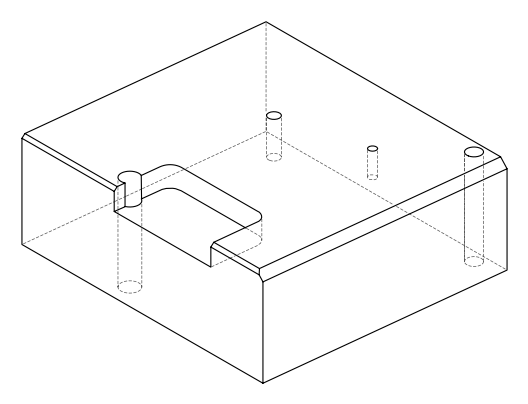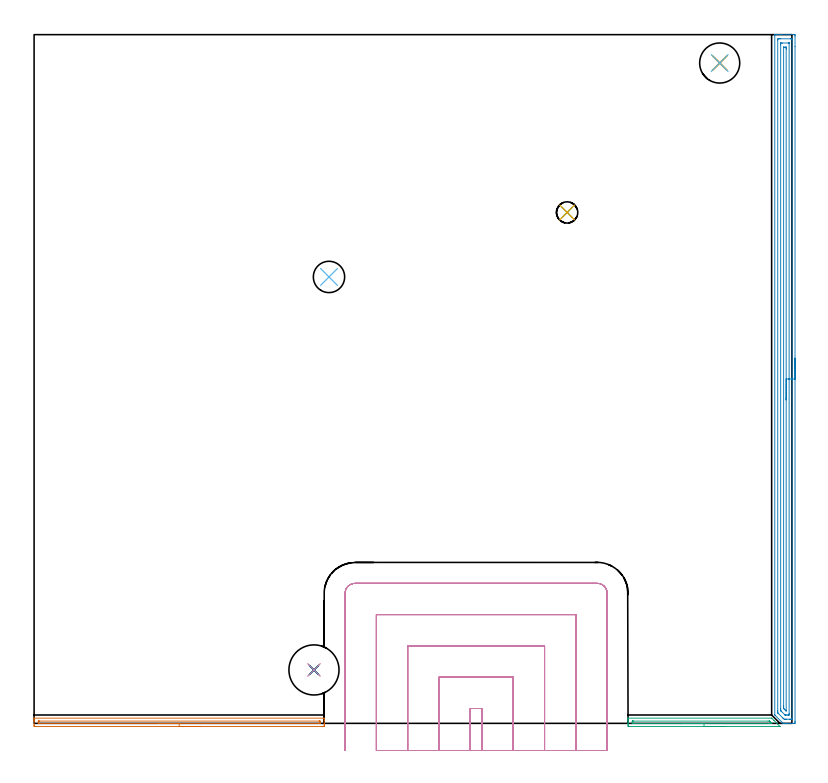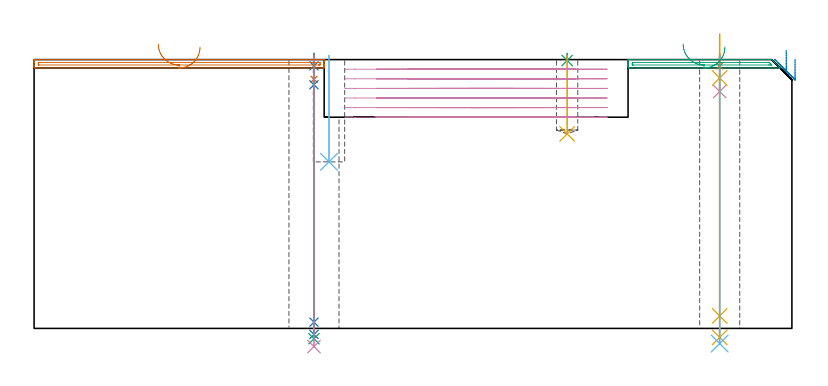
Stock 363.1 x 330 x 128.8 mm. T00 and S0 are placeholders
(PLAN: 16 operations, 11 tool changes, 34.6 min)
(1 SPOT_DRILL | STEP1HOLE | NXT0321_9005460120000 | 0.05 min | 183 mm3)
(2 SPOT_DRILL_1 | STEP1HOLE_1 | NXT0321_9005460120000 | 0.05 min | 183 mm3)
(3 SPOT_DRILL_2 | STEP1POCKET | NXT0321_9005460120000 | 0.03 min | 1 mm3)
(4 DRILL_BLIND_HOLE_INTO_CENTER | STEP1HOLE | NXT0301_073 | 0.07 min | 996 mm3)
(5 GUN_DRILL_THROUGH_HOLE | STEP1HOLE | UGT0307_009 | 0.71 min | 13348 mm3)
(6 DRILL_TO_ENLARGE_THROUGH_HOLE | STEP1HOLE | UGT0301_259 | 0.55 min | 22720 mm3)
(7 DRILL_BLIND_HOLE_INTO_CENTER_1 | STEP1HOLE_1 | UGT0301_185 | 0.05 min | 183 mm3)
(8 GUN_DRILL_THROUGH_HOLE_1 | STEP1HOLE_1 | UGT0307_002 | 0.59 min | 3373 mm3)
(9 SPADE_DRILL_TO_ENLARGE_THROUGH_HOLE | STEP1HOLE_1 | UGT0306_006 | 0.54 min | 20522 mm3)
(10 DRILL_TO_ENLARGE_THROUGH_HOLE_1 | STEP1HOLE_1 | UGT0301_057 | 0.56 min | 33956 mm3)
(11 DRILL_BLIND_HOLE_INTO_CENTER_2 | STEP1POCKET | NXT0301_073 | 0.15 min | 2799 mm3)
(12 INDEXABLE_INSERT_DRILL_BLIND_HOLE_FROM_SOLID | STEP1POCKET_1 | UGT0302_001 | 0.21 min | 8643 mm3)
(13 AREA_MILL | FG_CHAMFER_SURFACE | UGT0205_001 | 2.38 min | 1134 mm3)
(14 AREA_MILL_1 | FG_CHAMFER_SURFACE_1 | UGT0205_001 | 10.74 min | 15526 mm3)
(15 AREA_MILL_2 | FG_CHAMFER_SURFACE_2 | UGT0205_001 | 1.3 min | 585 mm3)
(16 MILL_SLOT | SLOT_PARTIAL_RECTANGULAR | UGT0201_136 | Follow Part, ap 5, ae 75% | 16.59 min | 304117 mm3)
(TOOL NXT0321_9005460120000 | NC Spot Drill, 142deg, 12mm, Carbide, Uncoated | D12 PA142 FL30 Z2)
(TOOL NXT0301_073 | Carbide Drill 10.2mm [860.1-1020-031A1-MM 2214] | D10.2 PA140 FL55 Z2)
(TOOL UGT0307_009 | Gun Drill 12 mm | D12 PA130 FL24 Z1)
(TOOL UGT0301_259 | Twist Drill 19.2 mm | D19.2 PA118 FL140 Z2)
(TOOL UGT0301_185 | Twist Drill 6.3 mm | D6.3 PA118 FL61 Z2)
(TOOL UGT0307_002 | Gun Drill 6 mm | D6 PA130 FL24 Z1)
(TOOL UGT0306_006 | Spade Drill 15.5mm | D15.5 PA132 FL10 Z2)
(TOOL UGT0301_057 | Twist Drill 24 mm | D24 PA118 FL160 Z2)
(TOOL UGT0302_001 | Indexable Insert Drill 15mm | D15 PA180 FL50 Z2)
(TOOL UGT0205_001 | Chamfer Mill 20 x 3 x 45 deg. | D20 FL50 Z2)
(TOOL UGT0201_136 | Carbide End Mill 20.0 | D20 FL30 Z4)
(OP 1 SPOT_DRILL)
G17 G21 G94 G90
T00 M6
G54
G17 G0 G90 X328.5 Y316.4 S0 M3
G43 Z138.8 H0
G94 G81 G98 Z125.8 F250. R131.8
G80
M5
M2
(OP 2 SPOT_DRILL_1)
G17 G21 G94 G90
T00 M6
G54
G17 G0 G90 X134.1 Y25.6 S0 M3
G43 Z138.8 H0
G94 G81 G98 Z125.8 F250. R131.8
G80
M5
M2
(OP 3 SPOT_DRILL_2)
G17 G21 G94 G90
T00 M6
G54
G17 G0 G90 X255.4 Y244.8 S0 M3
G43 Z138.8 H0
G94 G81 G98 Z128.361 F250. R131.8
G80
M5
M2
(OP 4 DRILL_BLIND_HOLE_INTO_CENTER)
G17 G21 G94 G90
T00 M6
G54
G17 G0 G90 X328.5 Y316.4 S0 M3
G43 Z138.8 H1
G94 G81 G98 Z113.5 F250. R130.8
G80
M5
M2
(OP 5 GUN_DRILL_THROUGH_HOLE)
G17 G21 G94 G90
T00 M6
G54
G17 G0 G90 X328.5 Y316.4 M8
G43 Z141.04 H0
S716 M3
G94 G1 Z120.002 F125. M26
G4 X.084
Z6. F250.
G4 X.084
Z-4.298 F125.
G4 X.084
M5
M9
G0 Z141.04
M2
(OP 6 DRILL_TO_ENLARGE_THROUGH_HOLE)
G17 G21 G94 G90
T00 M6
G54
G17 G0 G90 X328.5 Y316.4 S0 M3
G43 Z138.8 H0
G94 G73 G98 Z-7.268 F250. Q17.009 R130.8
G80
M5
M2
(OP 7 DRILL_BLIND_HOLE_INTO_CENTER_1)
G17 G21 G94 G90
T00 M6
G54
G17 G0 G90 X134.1 Y25.6 S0 M3
G43 Z138.8 H0
G94 G81 G98 Z119.35 F250. R130.8
G80
M5
M2
(OP 8 GUN_DRILL_THROUGH_HOLE_1)
G17 G21 G94 G90
T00 M6
G54
G17 G0 G90 X134.1 Y25.6 M8
G43 Z138.8 H0
Z126.913
S716 M3
G94 G1 Z116.754 F125. M26
G4 X.084
Z3. F250.
G4 X.084
Z-2.899 F125.
G4 X.084
M5
M9
G0 Z126.913
Z138.8
M2
(OP 9 SPADE_DRILL_TO_ENLARGE_THROUGH_HOLE)
G17 G21 G94 G90
T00 M6
G54
G17 G0 G90 X134.1 Y25.6 S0 M3
G43 Z138.8 H0
G94 G73 G98 Z-4.951 F250. Q14.861 R130.8
G80
M5
M2
(OP 10 DRILL_TO_ENLARGE_THROUGH_HOLE_1)
G17 G21 G94 G90
T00 M6
G54
G17 G0 G90 X134.1 Y25.6 S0 M3
G43 Z138.8 H0
G94 G73 G98 Z-8.71 F250. Q22.918 R130.8
G80
M5
M2
(OP 11 DRILL_BLIND_HOLE_INTO_CENTER_2)
G17 G21 G94 G90
T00 M6
G54
G17 G0 G90 X255.4 Y244.8 S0 M3
G43 Z138.8 H1
G94 G81 G98 Z93.2 F250. R130.8
G80
M5
M2
(OP 12 INDEXABLE_INSERT_DRILL_BLIND_HOLE_FROM_SOLID)
G17 G21 G94 G90
T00 M6
G54
G17 G0 G90 X141.3 Y213.9 S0 M3
G43 Z138.8 H0
G94 G81 G98 Z79.8 F250. R130.8
G80
M5
M2
(OP 13 AREA_MILL)
G17 G21 G94 G90
T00 M6
G54
G17 G0 G90 X79.5 Y-1.5 S1061 M3
G43 Z138.8 H0
Z134.8
G94 G1 X79.462 Z133.928 F250.
X79.348 Z133.064
X79.159 Z132.212
X78.897 Z131.38
X78.563 Z130.574
X78.16 Z129.8
X77.691 Z129.064
X77.16 Z128.372
X76.571 Z127.729
X75.928 Z127.14
X75.236 Z126.608
X74.5 Z126.14
X73.726 Z125.737
X72.92 Z125.403
X72.088 Z125.141
X71.236 Z124.952
X70.372 Z124.838
X69.5 Z124.8
X0.632
X0.362 Y-1.498
X0.01 Y-1.494 Z124.802
X0. Y-1.236 Z125.059
Y-0.982 Z125.313
Y-0.368 Z125.926
Y1.009 Z127.305
Y1.368 Z127.663
Y2.087 Z128.387
Y2.281 Z128.581
X0.002 Y2.392 Z128.684
X0.01 Y2.497 Z128.788
X0.185 Y2.5 Z128.8
X138.815
X138.99 Y2.497 Z128.788
X138.998 Y2.392 Z128.684
X139. Y2.281 Z128.581
Y2.088 Z128.387
Y1.368 Z127.663
Y0.14 Z126.437
Y-0.368 Z125.926
Y-0.982 Z125.313
X138.997 Y-1.236 Z125.059
X138.99 Y-1.494 Z124.802
X138.638 Y-1.498 Z124.8
X138.368 Y-1.5
X69.5
Y-0.086 Z126.214
X2.421 Y-0.085 Z126.215
X2.129 Y-0.084 Z126.216
X2.049 Y-0.081 Z126.219
X2.016 Y-0.079 Z126.221
X2.01 Y-0.063 Z126.237
X2.003 Y0.038 Z126.338
X2.002 Y0.5 Z126.8
X2.003 Y0.906 Z127.206
X2.01 Y1.044 Z127.344
X2.015 Y1.079 Z127.379
X2.045 Y1.081 Z127.381
X2.12 Y1.083 Z127.383
X2.421 Y1.085 Z127.385
X2.712 Y1.086 Z127.386
X136.579 Y1.085 Z127.385
X136.871 Y1.084 Z127.384
X136.951 Y1.081 Z127.381
X136.984 Y1.079 Z127.379
X136.99 Y1.063 Z127.363
X136.997 Y0.962 Z127.262
X136.998 Y0.5 Z126.8
X136.997 Y0.094 Z126.394
X136.99 Y-0.044 Z126.256
X136.985 Y-0.079 Z126.221
X136.955 Y-0.081 Z126.219
X136.88 Y-0.083 Z126.217
X136.579 Y-0.085 Z126.215
X136.288 Y-0.086 Z126.214
X69.5
X68.628 Z126.252
X67.763 Z126.366
X66.912 Z126.555
X66.08 Z126.817
X65.274 Z127.151
X64.5 Z127.554
X63.764 Z128.023
X63.072 Z128.554
X62.429 Z129.143
X61.84 Z129.786
X61.308 Z130.478
X60.84 Z131.214
X60.437 Z131.988
X60.103 Z132.794
X59.841 Z133.626
X59.652 Z134.478
X59.538 Z135.343
X59.5 Z136.214
G0 Z138.8
M5
M2
(OP 14 AREA_MILL_1)
G17 G21 G94 G90
T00 M6
G54
G17 G0 G90 X364.6 Y175. S1061 M3
G43 Z138.8 H0
Z129.1
G94 G1 Y174.962 Z128.228 F250.
Y174.848 Z127.364
Y174.659 Z126.512
Y174.397 Z125.68
Y174.063 Z124.874
Y173.66 Z124.1
Y173.192 Z123.364
Y172.66 Z122.672
Y172.071 Z122.029
Y171.428 Z121.44
Y170.736 Z120.909
Y170. Z120.44
Y169.226 Z120.037
Y168.42 Z119.703
Y167.588 Z119.441
Y166.736 Z119.252
Y165.872 Z119.138
Y165. Z119.1
Y1.061
X364.599 Y0.618 Z119.101
X364.595 Y0.172 Z119.103
X364.591 Y0.01 Z119.105
X364.155 Y0. Z119.541
X362.393 Z121.302
X360.97 Z122.727
X360.631 Z123.065
X359.954 Z123.746
X359.546 Z124.154
X358.898 Y0.01 Z124.801
X358.869 Y0.035 Z124.83
X358.728 Y0.172 Z124.97
X355.098 Y3.802 Z128.602
X354.904 Y4.005 Z128.789
X354.9 Y4.192 Z128.8
Y329.831
X354.901 Y329.994 Z128.79
X354.902 Y329.995 Z128.789
X355.241 Y330. Z128.459
X355.549 Z128.151
X356.226 Z127.469
X357.446 Z126.251
X357.988 Z125.706
X364.155 Z119.542
X364.429 Y329.997 Z119.269
X364.592 Y329.99 Z119.106
X364.599 Y329.825 Z119.099
X364.6 Y329.382 Z119.1
Y324.245
Y165.
X363.186 Z120.514
X363.185 Y2.495 Z120.515
Y2.405
X363.179 Y2.013 Z120.521
X362.789 Y2.003 Z120.911
X362.393 Y2.001 Z121.307
X361.911 Y2. Z121.789
X360.631 Z123.069
X360.149 Y2.001 Z123.551
X359.75 Y2.005 Z123.95
X359.353 Y2.01 Z124.347
X358.945 Y2.405 Z124.755
X358.869 Y2.481 Z124.831
X356.689 Y4.661 Z127.011
X356.478 Y4.874 Z127.222
X356.374 Y4.984 Z127.326
X356.324 Y5.037 Z127.376
X356.321 Y5.085 Z127.379
X356.315 Y5.889 Z127.385
X356.314 Y5.979 Z127.386
X356.315 Y327.505 Z127.385
Y327.595
X356.321 Y327.987 Z127.379
X356.711 Y327.997 Z126.989
X357.107 Y327.999 Z126.593
X357.589 Y328. Z126.111
X362.393 Y327.999 Z121.307
X362.877 Y327.997 Z120.823
X363.089 Y327.99 Z120.611
X363.179 Y327.961 Z120.521
X363.184 Y327.686 Z120.516
X363.185 Y327.595 Z120.515
X363.186 Y165. Z120.514
X361.772 Z121.928
X361.771 Y4.823 Z121.929
X361.767 Y4.192 Z121.933
X361.765 Y4.062 Z121.935
X361.758 Y4.009 Z121.942
X361.697 Y4.004 Z122.003
X361.512 Y4.002 Z122.188
X360.82 Y4. Z122.88
X360.631 Z123.069
X359.937 Y4.002 Z123.763
X359.845 Y4.008 Z123.855
X359.799 Y4.012 Z123.901
X359.75 Y4.056 Z123.95
X359.609 Y4.192 Z124.091
X357.988 Y5.812 Z125.712
X357.823 Y5.979 Z125.877
X357.768 Y6.043 Z125.932
X357.735 Y6.082 Z125.965
X357.734 Y6.111 Z125.966
X357.731 Y6.24 Z125.969
X357.729 Y6.872 Z125.971
X357.728 Y7.135 Z125.972
X357.729 Y325.177 Z125.971
X357.733 Y325.808 Z125.967
X357.735 Y325.938 Z125.965
X357.742 Y325.99 Z125.958
X357.803 Y325.996 Z125.897
X357.988 Y325.998 Z125.712
X358.68 Y326. Z125.02
X361.323 Z122.377
X361.512 Z122.188
X361.701 Y325.998 Z121.999
X361.755 Y325.994 Z121.945
X361.766 Y325.99 Z121.934
X361.768 Y325.987 Z121.932
X361.77 Y325.966 Z121.93
X361.771 Y325.896 Z121.929
Y325.808
X361.772 Y165. Z121.928
X360.357 Z123.343
Y6.257
X360.354 Y6.051 Z123.346
X360.352 Y6.017 Z123.348
X360.349 Y6.01 Z123.351
X360.34 Y6.007 Z123.36
X360.288 Z123.412
X360.263 Y6.01 Z123.437
X360.219 Y6.042 Z123.481
X360.116 Y6.141 Z123.584
X359.75 Y6.5 Z123.95
X359.378 Y6.872 Z124.322
X359.252 Y7.003 Z124.448
X359.154 Y7.107 Z124.546
X359.15 Y7.181 Z124.55
X359.145 Y7.486 Z124.555
X359.143 Y7.765 Z124.557
Y8.381
Y323.743
X359.146 Y323.949 Z124.554
X359.148 Y323.983 Z124.552
X359.151 Y323.99 Z124.549
X359.16 Y323.994 Z124.54
X359.213 Y323.998 Z124.487
X359.32 Y323.999 Z124.38
X359.75 Y324. Z123.95
X360.182 Y323.998 Z123.518
X360.285 Y323.995 Z123.415
X360.335 Y323.99 Z123.365
X360.351 Y323.987 Z123.349
X360.352 Y323.971 Z123.348
X360.355 Y323.867 Z123.345
X360.357 Y323.406 Z123.343
Y323.128
Y165.
Y164.128 Z123.381
Y163.264 Z123.495
Y162.412 Z123.683
Y161.58 Z123.946
Y160.774 Z124.28
Y160. Z124.682
Y159.264 Z125.151
Y158.572 Z125.682
Y157.929 Z126.272
Y157.34 Z126.915
Y156.808 Z127.607
Y156.34 Z128.343
Y155.937 Z129.117
Y155.603 Z129.923
Y155.341 Z130.755
Y155.152 Z131.606
Y155.038 Z132.471
Y155. Z133.343
G0 Z138.8
M5
M2
(OP 15 AREA_MILL_2)
G17 G21 G94 G90
T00 M6
G54
G17 G0 G90 X331. Y-1.5 S1061 M3
G43 Z138.8 H0
Z134.8
G94 G1 X330.962 Z133.928 F250.
X330.848 Z133.064
X330.659 Z132.212
X330.397 Z131.38
X330.063 Z130.574
X329.66 Z129.8
X329.192 Z129.064
X328.66 Z128.372
X328.071 Z127.729
X327.428 Z127.14
X326.736 Z126.608
X326. Z126.14
X325.226 Z125.737
X324.42 Z125.403
X323.588 Z125.141
X322.736 Z124.952
X321.872 Z124.838
X321. Z124.8
X285.23
X284.96 Y-1.498
X284.61 Y-1.494 Z124.802
X284.6 Y-1.236 Z125.059
Y-0.98 Z125.315
Y-0.368 Z125.926
Y0.144 Z126.441
Y0.5 Z126.796
Y1.012 Z127.308
Y1.368 Z127.663
Y2.08 Z128.379
Y2.284 Z128.583
X284.601 Y2.392 Z128.684
X284.603 Y2.45 Z128.741
X284.61 Y2.497 Z128.788
X284.783 Y2.5 Z128.8
X353.193
X353.395 Y2.496 Z128.789
X353.48 Y2.421 Z128.719
X354.464 Y1.436 Z127.736
X357.302 Y-1.401 Z124.898
X357.382 Y-1.492 Z124.804
X357.351 Y-1.497 Z124.802
X357.27 Y-1.5 Z124.8
X321.
Y-0.086 Z126.214
X287.019 Y-0.085 Z126.215
X286.726 Y-0.084 Z126.216
X286.648 Y-0.081 Z126.219
X286.615 Y-0.079 Z126.221
X286.61 Y-0.063 Z126.237
X286.603 Y0.035 Z126.335
X286.601 Y0.5 Z126.8
X286.603 Y0.904 Z127.204
X286.61 Y1.042 Z127.342
X286.613 Y1.079 Z127.379
X286.643 Y1.081 Z127.381
X286.717 Y1.083 Z127.383
X287.019 Y1.085 Z127.385
X287.31 Y1.086 Z127.386
X351.695
X352.298 Y1.084 Z127.384
X352.338 Y1.082 Z127.382
X352.356 Y1.079 Z127.379
X352.375 Y1.064 Z127.364
X352.462 Y0.984 Z127.284
X352.628 Y0.821 Z127.121
X352.949 Y0.5 Z126.8
X353.193 Y0.254 Z126.554
X353.512 Y-0.079 Z126.221
X353.193 Y-0.082 Z126.218
X352.901 Y-0.085 Z126.215
X352.298 Y-0.086 Z126.214
X352.008
X321.
X320.128 Z126.252
X319.264 Z126.366
X318.412 Z126.555
X317.58 Z126.817
X316.774 Z127.151
X316. Z127.554
X315.264 Z128.023
X314.572 Z128.554
X313.929 Z129.143
X313.34 Z129.786
X312.808 Z130.478
X312.34 Z131.214
X311.937 Z131.988
X311.603 Z132.794
X311.341 Z133.626
X311.152 Z134.478
X311.038 Z135.343
X311. Z136.214
G0 Z138.8
M5
M2
(OP 16 MILL_SLOT)
G17 G21 G94 G90
T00 M6
G54
G17 G0 G90 X214.6 Y-13. S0 M3
G43 Z138.8 H0
Z124.2
G94 G1 Y-10. F250.
Y7.1 F500.
X209.
Y-10.
Y-13. F250.
X229.6
Y-10.
Y22.1 F500.
X194.
Y-10.
Y-13. F250.
X244.6
Y-10.
Y37.1 F500.
X179.
Y-10.
Y-13. F250.
X259.6
Y-10.
Y52.1 F500.
X164.
Y-10.
Y-13. F250.
X274.6
Y-10.
Y62.3 F500.
G3 X269.8 Y67.1 R4.8
G1 X153.8
G3 X149. Y62.3 R4.8
G1 Y-10.
Y-13. F250.
G0 X214.6 Z119.6
G1 Y-10.
Y7.1 F500.
X209.
Y-10.
Y-13. F250.
X229.6
Y-10.
Y22.1 F500.
X194.
Y-10.
Y-13. F250.
X244.6
Y-10.
Y37.1 F500.
X179.
Y-10.
Y-13. F250.
X259.6
Y-10.
Y52.1 F500.
X164.
Y-10.
Y-13. F250.
X274.6
Y-10.
Y62.3 F500.
G3 X269.8 Y67.1 R4.8
G1 X153.8
G3 X149. Y62.3 R4.8
G1 Y-10.
Y-13. F250.
G0 X214.6 Z115.
G1 Y-10.
Y7.1 F500.
X209.
Y-10.
Y-13. F250.
X229.6
Y-10.
Y22.1 F500.
X194.
Y-10.
Y-13. F250.
X244.6
Y-10.
Y37.1 F500.
X179.
Y-10.
Y-13. F250.
X259.6
Y-10.
Y52.1 F500.
X164.
Y-10.
Y-13. F250.
X274.6
Y-10.
Y62.3 F500.
G3 X269.8 Y67.1 R4.8
G1 X153.8
G3 X149. Y62.3 R4.8
G1 Y-10.
Y-13. F250.
G0 X214.6 Z110.4
G1 Y-10.
Y7.1 F500.
X209.
Y-10.
Y-13. F250.
X229.6
Y-10.
Y22.1 F500.
X194.
Y-10.
Y-13. F250.
X244.6
Y-10.
Y37.1 F500.
X179.
Y-10.
Y-13. F250.
X259.6
Y-10.
Y52.1 F500.
X164.
Y-10.
Y-13. F250.
X274.6
Y-10.
Y62.3 F500.
G3 X269.8 Y67.1 R4.8
G1 X153.8
G3 X149. Y62.3 R4.8
G1 Y-10.
Y-13. F250.
G0 X214.6 Z105.8
G1 Y-10.
Y7.1 F500.
X209.
Y-10.
Y-13. F250.
X229.6
Y-10.
Y22.1 F500.
X194.
Y-10.
Y-13. F250.
X244.6
Y-10.
Y37.1 F500.
X179.
Y-10.
Y-13. F250.
X259.6
Y-10.
Y52.1 F500.
X164.
Y-10.
Y-13. F250.
X274.6
Y-10.
Y62.3 F500.
G3 X269.8 Y67.1 R4.8
G1 X153.8
G3 X149. Y62.3 R4.8
G1 Y-10.
Y-13. F250.
G0 X214.6 Z101.2
G1 Y-10.
Y7.1 F500.
X209.
Y-10.
Y-13. F250.
X229.6
Y-10.
Y22.1 F500.
X194.
Y-10.
Y-13. F250.
X244.6
Y-10.
Y37.1 F500.
X179.
Y-10.
Y-13. F250.
X259.6
Y-10.
Y52.1 F500.
X164.
Y-10.
Y-13. F250.
X274.6
Y-10.
Y62.3 F500.
G3 X269.8 Y67.1 R4.8
G1 X153.8
G3 X149. Y62.3 R4.8
G1 Y-10.
Y-13. F250.
G0 Z138.8
M5
M2
